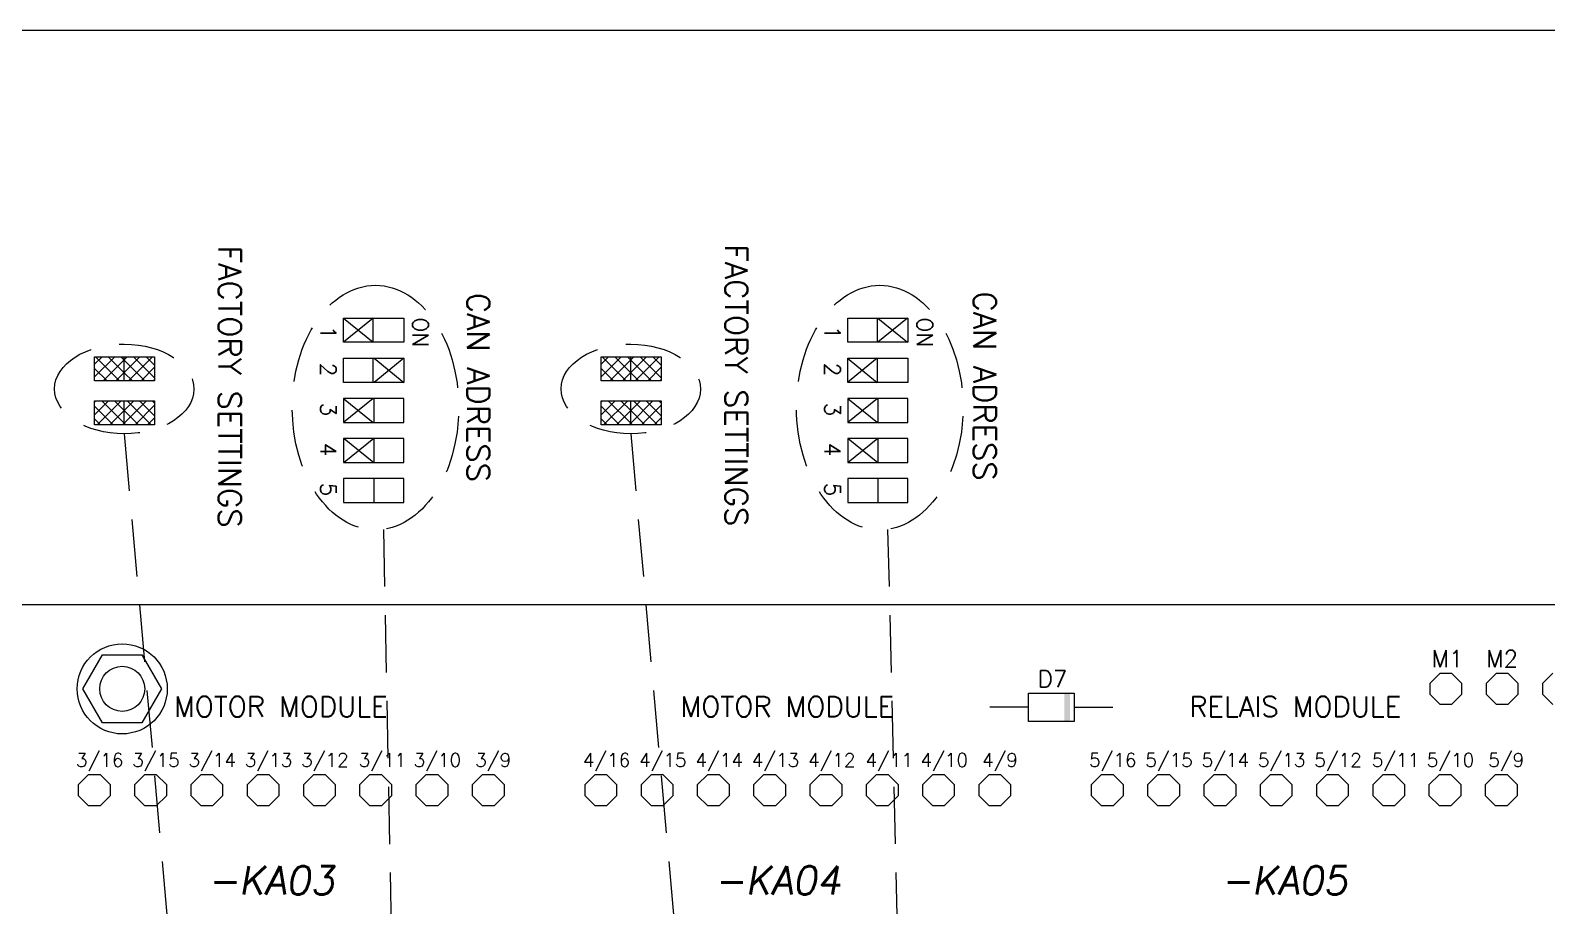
# Model space of a CAD drawing. Extents: x -2993 to 3661, y -4147 to -1441.
# Drawn here: x -628.9 to -494.2, y -1727.3 to -1649.6 of the extents above; entities that cross this region are included whole.
import ezdxf
from ezdxf.enums import TextEntityAlignment as Align

# ---------------------------------------------------------------- set-up
doc = ezdxf.new("R2010")
doc.units = 0
doc.header["$LTSCALE"] = 0.1
doc.header["$MEASUREMENT"] = 0
doc.linetypes.add('DASHED', pattern=[19.05, 12.7, -6.35])
doc.layers.get('0').update_dxf_attribs({"linetype": 'CONTINUOUS'})
for name, color, linetype in [('20', 7, 'CONTINUOUS'), ('21', 7, 'CONTINUOUS'), ('LAYOUT', 7, 'CONTINUOUS'), ('MONTAGEPLAAT', 230, 'CONTINUOUS'), ('NRS', 1, 'CONTINUOUS')]:
    doc.layers.add(name, color=color, linetype=linetype)
doc.styles.get("Standard").update_dxf_attribs({"font": 'simplex.shx'})

msp = doc.modelspace()

# ---------------------------------------------------------------- linework, layer by layer
at = {"color": 7, "lineweight": 13}
for p, q in [((-601.05, -1675.18), (-598.42, -1677.31)), ((-598.42, -1675.18), (-601.05, -1677.31)), ((-553.59, -1675.18), (-550.95, -1677.31)), ((-550.95, -1675.18), (-553.59, -1677.31)), ((-598.35, -1678.73), (-595.71, -1680.87)), ((-595.71, -1678.73), (-598.35, -1680.87)), ((-556.29, -1678.73), (-553.66, -1680.87)), ((-553.66, -1678.73), (-556.29, -1680.87)), ((-601.05, -1682.29), (-598.42, -1684.42)), ((-598.42, -1682.29), (-601.05, -1684.42)), ((-556.25, -1682.29), (-553.62, -1684.42)), ((-553.62, -1682.29), (-556.25, -1684.42)), ((-601.01, -1685.85), (-598.38, -1687.98)), ((-598.38, -1685.85), (-601.01, -1687.98)), ((-556.22, -1685.85), (-553.59, -1687.98)), ((-553.59, -1685.85), (-556.22, -1687.98)), ((-624.22, -1708.08), (-622.47, -1705.05)), ((-622.47, -1705.05), (-618.97, -1705.05)), ((-618.97, -1705.05), (-617.22, -1708.08)), ((-622.47, -1711.11), (-624.22, -1708.08)), ((-617.22, -1708.08), (-618.97, -1711.11)), ((-618.97, -1711.11), (-622.47, -1711.11))]:
    msp.add_line(p, q, dxfattribs=at)
msp.add_lwpolyline([(-847.8, -1851.73), (-399.9, -1851.73), (-399.9, -1649.62), (-847.8, -1649.62)], close=True, dxfattribs=at)
msp.add_circle((-620.72, -1708.08), 4, dxfattribs=at)
at = {"layer": '20', "color": 7, "lineweight": 13}
msp.add_circle((-620.72, -1708.08), 2, dxfattribs=at)
at = {"layer": '21', "lineweight": 13}
for p, q in [((-504.52, -1707.57), (-503.63, -1706.68)), ((-503.63, -1706.68), (-502.62, -1706.68)), ((-502.62, -1706.68), (-501.73, -1707.57)), ((-499.52, -1707.57), (-498.63, -1706.68)), ((-498.63, -1706.68), (-497.62, -1706.68)), ((-497.62, -1706.68), (-496.73, -1707.57)), ((-494.52, -1707.57), (-493.63, -1706.68)), ((-504.52, -1708.59), (-504.52, -1707.57)), ((-501.73, -1707.57), (-501.73, -1708.59)), ((-499.52, -1708.59), (-499.52, -1707.57)), ((-496.73, -1707.57), (-496.73, -1708.59)), ((-494.52, -1708.59), (-494.52, -1707.57)), ((-503.63, -1709.47), (-504.52, -1708.59)), ((-501.73, -1708.59), (-502.62, -1709.47)), ((-498.63, -1709.47), (-499.52, -1708.59)), ((-496.73, -1708.59), (-497.62, -1709.47)), ((-493.63, -1709.47), (-494.52, -1708.59)), ((-502.62, -1709.47), (-503.63, -1709.47)), ((-497.62, -1709.47), (-498.63, -1709.47)), ((-504.6, -1716.57), (-503.71, -1715.68)), ((-503.71, -1715.68), (-502.69, -1715.68)), ((-502.69, -1715.68), (-501.8, -1716.57)), ((-499.6, -1716.57), (-498.71, -1715.68)), ((-498.71, -1715.68), (-497.69, -1715.68)), ((-497.69, -1715.68), (-496.8, -1716.57)), ((-504.6, -1717.59), (-504.6, -1716.57)), ((-501.8, -1716.57), (-501.8, -1717.59)), ((-499.6, -1717.59), (-499.6, -1716.57)), ((-496.8, -1716.57), (-496.8, -1717.59)), ((-503.71, -1718.47), (-504.6, -1717.59)), ((-502.69, -1718.47), (-503.71, -1718.47)), ((-501.8, -1717.59), (-502.69, -1718.47)), ((-498.71, -1718.47), (-499.6, -1717.59)), ((-497.69, -1718.47), (-498.71, -1718.47)), ((-496.8, -1717.59), (-497.69, -1718.47))]:
    msp.add_line(p, q, dxfattribs=at)
at = {"layer": '21', "color": 7, "lineweight": 13}
for p, q in [((-540.22, -1710.99), (-540.22, -1708.45)), ((-540.22, -1708.45), (-536.15, -1708.45)), ((-536.15, -1708.45), (-536.15, -1710.99)), ((-540.22, -1709.72), (-543.65, -1709.72)), ((-536.15, -1709.72), (-532.72, -1709.72)), ((-536.15, -1710.99), (-540.22, -1710.99)), ((-624.6, -1716.57), (-623.71, -1715.68)), ((-623.71, -1715.68), (-622.69, -1715.68)), ((-622.69, -1715.68), (-621.8, -1716.57)), ((-619.6, -1716.57), (-618.71, -1715.68)), ((-618.71, -1715.68), (-617.69, -1715.68)), ((-617.69, -1715.68), (-616.8, -1716.57)), ((-614.6, -1716.57), (-613.71, -1715.68)), ((-613.71, -1715.68), (-612.69, -1715.68)), ((-612.69, -1715.68), (-611.8, -1716.57)), ((-609.6, -1716.57), (-608.71, -1715.68)), ((-608.71, -1715.68), (-607.69, -1715.68)), ((-607.69, -1715.68), (-606.8, -1716.57)), ((-604.6, -1716.57), (-603.71, -1715.68)), ((-603.71, -1715.68), (-602.69, -1715.68)), ((-602.69, -1715.68), (-601.8, -1716.57)), ((-599.6, -1716.57), (-598.71, -1715.68)), ((-598.71, -1715.68), (-597.69, -1715.68)), ((-597.69, -1715.68), (-596.8, -1716.57)), ((-594.6, -1716.57), (-593.71, -1715.68)), ((-593.71, -1715.68), (-592.69, -1715.68)), ((-592.69, -1715.68), (-591.8, -1716.57)), ((-589.6, -1716.57), (-588.71, -1715.68)), ((-588.71, -1715.68), (-587.69, -1715.68)), ((-587.69, -1715.68), (-586.8, -1716.57)), ((-579.6, -1716.57), (-578.71, -1715.68)), ((-578.71, -1715.68), (-577.69, -1715.68)), ((-577.69, -1715.68), (-576.8, -1716.57)), ((-574.6, -1716.57), (-573.71, -1715.68)), ((-573.71, -1715.68), (-572.69, -1715.68)), ((-572.69, -1715.68), (-571.8, -1716.57)), ((-569.6, -1716.57), (-568.71, -1715.68)), ((-568.71, -1715.68), (-567.69, -1715.68)), ((-567.69, -1715.68), (-566.8, -1716.57)), ((-564.6, -1716.57), (-563.71, -1715.68)), ((-563.71, -1715.68), (-562.69, -1715.68)), ((-562.69, -1715.68), (-561.8, -1716.57)), ((-559.6, -1716.57), (-558.71, -1715.68)), ((-558.71, -1715.68), (-557.69, -1715.68)), ((-557.69, -1715.68), (-556.8, -1716.57)), ((-554.6, -1716.57), (-553.71, -1715.68)), ((-553.71, -1715.68), (-552.69, -1715.68)), ((-552.69, -1715.68), (-551.8, -1716.57)), ((-549.6, -1716.57), (-548.71, -1715.68)), ((-548.71, -1715.68), (-547.69, -1715.68)), ((-547.69, -1715.68), (-546.8, -1716.57)), ((-544.6, -1716.57), (-543.71, -1715.68)), ((-543.71, -1715.68), (-542.69, -1715.68)), ((-542.69, -1715.68), (-541.8, -1716.57)), ((-534.6, -1716.57), (-533.71, -1715.68)), ((-533.71, -1715.68), (-532.69, -1715.68)), ((-532.69, -1715.68), (-531.8, -1716.57)), ((-529.6, -1716.57), (-528.71, -1715.68)), ((-528.71, -1715.68), (-527.69, -1715.68)), ((-527.69, -1715.68), (-526.8, -1716.57)), ((-524.6, -1716.57), (-523.71, -1715.68)), ((-523.71, -1715.68), (-522.69, -1715.68)), ((-522.69, -1715.68), (-521.8, -1716.57)), ((-519.6, -1716.57), (-518.71, -1715.68)), ((-518.71, -1715.68), (-517.69, -1715.68)), ((-517.69, -1715.68), (-516.8, -1716.57)), ((-514.6, -1716.57), (-513.71, -1715.68)), ((-513.71, -1715.68), (-512.69, -1715.68)), ((-512.69, -1715.68), (-511.8, -1716.57)), ((-509.6, -1716.57), (-508.71, -1715.68)), ((-508.71, -1715.68), (-507.69, -1715.68)), ((-507.69, -1715.68), (-506.8, -1716.57)), ((-624.6, -1717.59), (-624.6, -1716.57)), ((-621.8, -1716.57), (-621.8, -1717.59)), ((-619.6, -1717.59), (-619.6, -1716.57)), ((-616.8, -1716.57), (-616.8, -1717.59)), ((-614.6, -1717.59), (-614.6, -1716.57)), ((-611.8, -1716.57), (-611.8, -1717.59)), ((-609.6, -1717.59), (-609.6, -1716.57)), ((-606.8, -1716.57), (-606.8, -1717.59)), ((-604.6, -1717.59), (-604.6, -1716.57)), ((-601.8, -1716.57), (-601.8, -1717.59)), ((-599.6, -1717.59), (-599.6, -1716.57)), ((-596.8, -1716.57), (-596.8, -1717.59)), ((-594.6, -1717.59), (-594.6, -1716.57)), ((-591.8, -1716.57), (-591.8, -1717.59)), ((-589.6, -1717.59), (-589.6, -1716.57)), ((-586.8, -1716.57), (-586.8, -1717.59)), ((-579.6, -1717.59), (-579.6, -1716.57)), ((-576.8, -1716.57), (-576.8, -1717.59)), ((-574.6, -1717.59), (-574.6, -1716.57)), ((-571.8, -1716.57), (-571.8, -1717.59)), ((-569.6, -1717.59), (-569.6, -1716.57)), ((-566.8, -1716.57), (-566.8, -1717.59)), ((-564.6, -1717.59), (-564.6, -1716.57)), ((-561.8, -1716.57), (-561.8, -1717.59)), ((-559.6, -1717.59), (-559.6, -1716.57)), ((-556.8, -1716.57), (-556.8, -1717.59)), ((-554.6, -1717.59), (-554.6, -1716.57)), ((-551.8, -1716.57), (-551.8, -1717.59)), ((-549.6, -1717.59), (-549.6, -1716.57)), ((-546.8, -1716.57), (-546.8, -1717.59)), ((-544.6, -1717.59), (-544.6, -1716.57)), ((-541.8, -1716.57), (-541.8, -1717.59)), ((-534.6, -1717.59), (-534.6, -1716.57)), ((-531.8, -1716.57), (-531.8, -1717.59)), ((-529.6, -1717.59), (-529.6, -1716.57)), ((-526.8, -1716.57), (-526.8, -1717.59)), ((-524.6, -1717.59), (-524.6, -1716.57)), ((-521.8, -1716.57), (-521.8, -1717.59)), ((-519.6, -1717.59), (-519.6, -1716.57)), ((-516.8, -1716.57), (-516.8, -1717.59)), ((-514.6, -1717.59), (-514.6, -1716.57)), ((-511.8, -1716.57), (-511.8, -1717.59)), ((-509.6, -1717.59), (-509.6, -1716.57)), ((-506.8, -1716.57), (-506.8, -1717.59)), ((-623.71, -1718.47), (-624.6, -1717.59)), ((-622.69, -1718.47), (-623.71, -1718.47)), ((-621.8, -1717.59), (-622.69, -1718.47)), ((-618.71, -1718.47), (-619.6, -1717.59)), ((-617.69, -1718.47), (-618.71, -1718.47)), ((-616.8, -1717.59), (-617.69, -1718.47)), ((-613.71, -1718.47), (-614.6, -1717.59)), ((-612.69, -1718.47), (-613.71, -1718.47)), ((-611.8, -1717.59), (-612.69, -1718.47)), ((-608.71, -1718.47), (-609.6, -1717.59)), ((-607.69, -1718.47), (-608.71, -1718.47)), ((-606.8, -1717.59), (-607.69, -1718.47)), ((-603.71, -1718.47), (-604.6, -1717.59)), ((-602.69, -1718.47), (-603.71, -1718.47)), ((-601.8, -1717.59), (-602.69, -1718.47)), ((-598.71, -1718.47), (-599.6, -1717.59)), ((-597.69, -1718.47), (-598.71, -1718.47)), ((-596.8, -1717.59), (-597.69, -1718.47)), ((-593.71, -1718.47), (-594.6, -1717.59)), ((-592.69, -1718.47), (-593.71, -1718.47)), ((-591.8, -1717.59), (-592.69, -1718.47)), ((-588.71, -1718.47), (-589.6, -1717.59)), ((-587.69, -1718.47), (-588.71, -1718.47)), ((-586.8, -1717.59), (-587.69, -1718.47)), ((-578.71, -1718.47), (-579.6, -1717.59)), ((-577.69, -1718.47), (-578.71, -1718.47)), ((-576.8, -1717.59), (-577.69, -1718.47)), ((-573.71, -1718.47), (-574.6, -1717.59)), ((-572.69, -1718.47), (-573.71, -1718.47)), ((-571.8, -1717.59), (-572.69, -1718.47)), ((-568.71, -1718.47), (-569.6, -1717.59)), ((-567.69, -1718.47), (-568.71, -1718.47)), ((-566.8, -1717.59), (-567.69, -1718.47)), ((-563.71, -1718.47), (-564.6, -1717.59)), ((-562.69, -1718.47), (-563.71, -1718.47)), ((-561.8, -1717.59), (-562.69, -1718.47)), ((-558.71, -1718.47), (-559.6, -1717.59)), ((-557.69, -1718.47), (-558.71, -1718.47)), ((-556.8, -1717.59), (-557.69, -1718.47)), ((-553.71, -1718.47), (-554.6, -1717.59)), ((-552.69, -1718.47), (-553.71, -1718.47)), ((-551.8, -1717.59), (-552.69, -1718.47)), ((-548.71, -1718.47), (-549.6, -1717.59)), ((-547.69, -1718.47), (-548.71, -1718.47)), ((-546.8, -1717.59), (-547.69, -1718.47)), ((-543.71, -1718.47), (-544.6, -1717.59)), ((-542.69, -1718.47), (-543.71, -1718.47)), ((-541.8, -1717.59), (-542.69, -1718.47)), ((-533.71, -1718.47), (-534.6, -1717.59)), ((-532.69, -1718.47), (-533.71, -1718.47)), ((-531.8, -1717.59), (-532.69, -1718.47)), ((-528.71, -1718.47), (-529.6, -1717.59)), ((-527.69, -1718.47), (-528.71, -1718.47)), ((-526.8, -1717.59), (-527.69, -1718.47)), ((-523.71, -1718.47), (-524.6, -1717.59)), ((-522.69, -1718.47), (-523.71, -1718.47)), ((-521.8, -1717.59), (-522.69, -1718.47)), ((-518.71, -1718.47), (-519.6, -1717.59)), ((-517.69, -1718.47), (-518.71, -1718.47)), ((-516.8, -1717.59), (-517.69, -1718.47)), ((-513.71, -1718.47), (-514.6, -1717.59)), ((-512.69, -1718.47), (-513.71, -1718.47)), ((-511.8, -1717.59), (-512.69, -1718.47)), ((-508.71, -1718.47), (-509.6, -1717.59)), ((-507.69, -1718.47), (-508.71, -1718.47)), ((-506.8, -1717.59), (-507.69, -1718.47))]:
    msp.add_line(p, q, dxfattribs=at)
msp.add_solid([(-537.04, -1708.45), (-537.04, -1710.99), (-536.53, -1708.45), (-536.53, -1710.99)], dxfattribs=at)
at = {"layer": 'LAYOUT', "color": 7, "linetype": 'Continuous', "lineweight": 13}
for p, q in [((-601.05, -1677.31), (-601.05, -1675.18)), ((-601.05, -1675.18), (-595.71, -1675.18)), ((-598.42, -1677.31), (-598.42, -1675.18)), ((-595.71, -1675.18), (-595.71, -1677.31)), ((-556.25, -1675.18), (-550.92, -1675.18)), ((-556.25, -1677.31), (-556.25, -1675.18)), ((-553.62, -1677.31), (-553.62, -1675.18)), ((-550.92, -1675.18), (-550.92, -1677.31)), ((-595.71, -1677.31), (-601.05, -1677.31)), ((-550.92, -1677.31), (-556.25, -1677.31)), ((-623.17, -1678.59), (-617.84, -1678.59)), ((-623.17, -1680.73), (-623.17, -1678.59)), ((-620.54, -1680.73), (-620.54, -1678.59)), ((-617.84, -1678.59), (-617.84, -1680.73)), ((-601.05, -1678.73), (-595.71, -1678.73)), ((-601.05, -1680.87), (-601.05, -1678.73)), ((-598.42, -1680.87), (-598.42, -1678.73)), ((-595.71, -1678.73), (-595.71, -1680.87)), ((-578.17, -1680.73), (-578.17, -1678.59)), ((-578.17, -1678.59), (-572.84, -1678.59)), ((-575.54, -1680.73), (-575.54, -1678.59)), ((-572.84, -1678.59), (-572.84, -1680.73)), ((-556.25, -1680.87), (-556.25, -1678.73)), ((-556.25, -1678.73), (-550.92, -1678.73)), ((-553.62, -1680.87), (-553.62, -1678.73)), ((-550.92, -1678.73), (-550.92, -1680.87)), ((-617.84, -1680.73), (-623.17, -1680.73)), ((-595.71, -1680.87), (-601.05, -1680.87)), ((-572.84, -1680.73), (-578.17, -1680.73)), ((-550.92, -1680.87), (-556.25, -1680.87)), ((-601.05, -1682.29), (-601.05, -1684.42)), ((-595.71, -1682.29), (-601.05, -1682.29)), ((-598.35, -1684.42), (-598.35, -1682.29)), ((-595.71, -1684.42), (-595.71, -1682.29)), ((-550.92, -1682.29), (-556.25, -1682.29)), ((-556.25, -1682.29), (-556.25, -1684.42)), ((-553.55, -1684.42), (-553.55, -1682.29)), ((-550.92, -1684.42), (-550.92, -1682.29)), ((-623.17, -1682.51), (-617.84, -1682.51)), ((-623.17, -1684.64), (-623.17, -1682.51)), ((-620.54, -1684.64), (-620.54, -1682.51)), ((-617.84, -1682.51), (-617.84, -1684.64)), ((-578.17, -1682.51), (-572.84, -1682.51)), ((-578.17, -1684.64), (-578.17, -1682.51)), ((-575.54, -1684.64), (-575.54, -1682.51)), ((-572.84, -1682.51), (-572.84, -1684.64)), ((-617.84, -1684.64), (-623.17, -1684.64)), ((-601.05, -1684.42), (-595.71, -1684.42)), ((-572.84, -1684.64), (-578.17, -1684.64)), ((-556.25, -1684.42), (-550.92, -1684.42)), ((-595.71, -1685.85), (-601.05, -1685.85)), ((-601.05, -1685.85), (-601.05, -1687.98)), ((-598.35, -1687.98), (-598.35, -1685.85)), ((-595.71, -1687.98), (-595.71, -1685.85)), ((-550.92, -1685.85), (-556.25, -1685.85)), ((-556.25, -1685.85), (-556.25, -1687.98)), ((-553.55, -1687.98), (-553.55, -1685.85)), ((-550.92, -1687.98), (-550.92, -1685.85)), ((-601.05, -1687.98), (-595.71, -1687.98)), ((-556.25, -1687.98), (-550.92, -1687.98)), ((-595.71, -1689.4), (-601.05, -1689.4)), ((-601.05, -1689.4), (-601.05, -1691.54)), ((-598.35, -1691.54), (-598.35, -1689.4)), ((-595.71, -1691.54), (-595.71, -1689.4)), ((-556.25, -1689.4), (-556.25, -1691.54)), ((-550.92, -1689.4), (-556.25, -1689.4)), ((-553.55, -1691.54), (-553.55, -1689.4)), ((-550.92, -1691.54), (-550.92, -1689.4)), ((-601.05, -1691.54), (-595.71, -1691.54)), ((-556.25, -1691.54), (-550.92, -1691.54))]:
    msp.add_line(p, q, dxfattribs=at)
at = {"layer": 'LAYOUT', "color": 7, "lineweight": 13}
for p, q in [((-623.17, -1679.25), (-622.51, -1678.59)), ((-623.17, -1680.38), (-621.39, -1678.59)), ((-622.07, -1680.73), (-623.17, -1679.63)), ((-620.95, -1680.73), (-623.08, -1678.59)), ((-622.4, -1680.73), (-620.54, -1678.87)), ((-620.54, -1680.01), (-621.96, -1678.59)), ((-620.54, -1678.89), (-620.84, -1678.59)), ((-620.54, -1678.87), (-620.27, -1678.59)), ((-620.54, -1679.99), (-619.15, -1678.59)), ((-618.7, -1680.73), (-620.54, -1678.89)), ((-620.16, -1680.73), (-618.02, -1678.59)), ((-617.84, -1680.47), (-619.71, -1678.59)), ((-619.03, -1680.73), (-617.84, -1679.53)), ((-617.84, -1679.35), (-618.59, -1678.59)), ((-578.17, -1679.25), (-577.51, -1678.59)), ((-578.17, -1680.38), (-576.39, -1678.59)), ((-577.07, -1680.73), (-578.17, -1679.63)), ((-575.95, -1680.73), (-578.08, -1678.59)), ((-577.4, -1680.73), (-575.54, -1678.87)), ((-575.54, -1680.01), (-576.96, -1678.59)), ((-575.54, -1678.89), (-575.84, -1678.59)), ((-575.54, -1678.87), (-575.27, -1678.59)), ((-575.54, -1679.99), (-574.15, -1678.59)), ((-573.7, -1680.73), (-575.54, -1678.89)), ((-575.16, -1680.73), (-573.02, -1678.59)), ((-572.84, -1680.47), (-574.71, -1678.59)), ((-574.03, -1680.73), (-572.84, -1679.53)), ((-572.84, -1679.35), (-573.59, -1678.59)), ((-621.28, -1680.73), (-620.54, -1679.99)), ((-619.82, -1680.73), (-620.54, -1680.01)), ((-617.91, -1680.73), (-617.84, -1680.65)), ((-576.28, -1680.73), (-575.54, -1679.99)), ((-574.82, -1680.73), (-575.54, -1680.01)), ((-572.91, -1680.73), (-572.84, -1680.65)), ((-623.17, -1682.62), (-623.06, -1682.51)), ((-623.17, -1683.74), (-621.93, -1682.51)), ((-621.53, -1684.64), (-623.17, -1682.99)), ((-622.95, -1684.64), (-620.81, -1682.51)), ((-620.54, -1684.5), (-622.54, -1682.51)), ((-621.82, -1684.64), (-620.54, -1683.36)), ((-620.54, -1683.38), (-621.41, -1682.51)), ((-620.54, -1683.36), (-619.69, -1682.51)), ((-620.54, -1684.48), (-618.57, -1682.51)), ((-619.28, -1684.64), (-620.54, -1683.38)), ((-618.16, -1684.64), (-620.29, -1682.51)), ((-619.58, -1684.64), (-617.84, -1682.9)), ((-617.84, -1683.84), (-619.17, -1682.51)), ((-617.84, -1682.71), (-618.05, -1682.51)), ((-578.17, -1682.62), (-578.06, -1682.51)), ((-578.17, -1683.74), (-576.93, -1682.51)), ((-576.53, -1684.64), (-578.17, -1682.99)), ((-577.95, -1684.64), (-575.81, -1682.51)), ((-575.54, -1684.5), (-577.54, -1682.51)), ((-576.82, -1684.64), (-575.54, -1683.36)), ((-575.54, -1683.38), (-576.41, -1682.51)), ((-575.54, -1683.36), (-574.69, -1682.51)), ((-575.54, -1684.48), (-573.57, -1682.51)), ((-574.28, -1684.64), (-575.54, -1683.38)), ((-573.16, -1684.64), (-575.29, -1682.51)), ((-574.58, -1684.64), (-572.84, -1682.9)), ((-572.84, -1683.84), (-574.17, -1682.51)), ((-572.84, -1682.71), (-573.05, -1682.51)), ((-622.65, -1684.64), (-623.17, -1684.12)), ((-620.7, -1684.64), (-620.54, -1684.48)), ((-620.4, -1684.64), (-620.54, -1684.5)), ((-618.46, -1684.64), (-617.84, -1684.02)), ((-577.65, -1684.64), (-578.17, -1684.12)), ((-575.7, -1684.64), (-575.54, -1684.48)), ((-575.4, -1684.64), (-575.54, -1684.5)), ((-573.46, -1684.64), (-572.84, -1684.02))]:
    msp.add_line(p, q, dxfattribs=at)
at = {"layer": 'LAYOUT', "color": 7, "linetype": 'DASHED', "lineweight": 13, "ltscale": 4}
for p, q in [((-620.55, -1685.45), (-614.02, -1758.72)), ((-575.55, -1685.45), (-569.02, -1758.72)), ((-597.52, -1693.92), (-596.51, -1745.25)), ((-552.72, -1693.92), (-551.48, -1746.64))]:
    msp.add_line(p, q, dxfattribs=at)
for centre, major_axis, ratio in [((-598.22, -1683.11), (0, 10.86), 0.680984), ((-553.42, -1683.11), (0, 10.86), 0.680984), ((-620.54, -1681.46), (-6.19, 0.01), 0.643323), ((-575.54, -1681.46), (-6.19, 0.01), 0.643323)]:
    msp.add_ellipse(centre, major_axis=major_axis, ratio=ratio, dxfattribs=at)
at = {"layer": 'MONTAGEPLAAT', "color": 7, "lineweight": 13}
msp.add_line((-816.2, -1700.58), (-425.2, -1700.58), dxfattribs=at)

# ---------------------------------------------------------------- texts
at = {"layer": '21', "lineweight": 13}
for s, height, p in [('M1', 1.5, (-504.4, -1706.16)), ('M2', 1.5, (-499.54, -1706.16)), ('5/10', 1.2, (-504.83, -1715)), ('5/9', 1.2, (-499.36, -1715))]:
    msp.add_text(s, height=height, dxfattribs=at).set_placement(p)
at = {"layer": '21', "color": 7, "lineweight": 13}
for s, height, p in [('D7', 1.5, (-539.39, -1707.94)), ('MOTOR MODULE', 1.8, (-616.13, -1710.55)), ('MOTOR MODULE', 1.8, (-571.13, -1710.55)), ('RELAIS MODULE', 1.8, (-525.93, -1710.55)), ('3/16', 1.2, (-624.83, -1715)), ('3/15', 1.2, (-619.83, -1715)), ('3/14', 1.2, (-614.83, -1715)), ('3/13', 1.2, (-609.83, -1715)), ('3/12', 1.2, (-604.82, -1715)), ('3/11', 1.2, (-599.71, -1715)), ('3/10', 1.2, (-594.83, -1715)), ('3/9', 1.2, (-589.36, -1715)), ('4/16', 1.2, (-579.8, -1715)), ('4/15', 1.2, (-574.81, -1715)), ('4/14', 1.2, (-569.8, -1715)), ('4/13', 1.2, (-564.8, -1715)), ('4/12', 1.2, (-559.8, -1715)), ('4/11', 1.2, (-554.69, -1715)), ('4/10', 1.2, (-549.8, -1715)), ('4/9', 1.2, (-544.34, -1715)), ('5/16', 1.2, (-534.83, -1715)), ('5/15', 1.2, (-529.83, -1715)), ('5/14', 1.2, (-524.83, -1715)), ('5/13', 1.2, (-519.83, -1715)), ('5/12', 1.2, (-514.82, -1715)), ('5/11', 1.2, (-509.71, -1715))]:
    msp.add_text(s, height=height, dxfattribs=at).set_placement(p)
at = {"layer": 'LAYOUT', "color": 7, "lineweight": 13}
for s, p in [('FACTORY SETTINGS', (-567.16, -1668.62)), ('FACTORY SETTINGS', (-612.16, -1668.74)), ('CAN ADRESS', (-545.09, -1672.8)), ('CAN ADRESS', (-590.09, -1672.92))]:
    msp.add_text(s, height=2, rotation=270, dxfattribs=at).set_placement(p)
at = {"layer": 'LAYOUT', "color": 7, "linetype": 'Continuous', "lineweight": 13}
for s, p in [('ON', (-594.92, -1675.11)), ('ON', (-550.12, -1675.11)), ('1', (-603.12, -1675.84)), ('1', (-558.32, -1675.84)), ('2', (-603.12, -1679.12)), ('2', (-558.32, -1679.12)), ('3', (-603.12, -1682.68)), ('3', (-558.32, -1682.68)), ('4', (-603.12, -1686.23)), ('4', (-558.32, -1686.23)), ('5', (-603.12, -1689.79)), ('5', (-558.32, -1689.79))]:
    msp.add_text(s, height=1.4, rotation=270, dxfattribs=at).set_placement(p)
at = {"layer": 'NRS', "color": 7, "lineweight": 13, "oblique": 10}
for s, p in [('-KA03', (-607.5, -1726.33)), ('-KA04', (-562.5, -1726.33)), ('-KA05', (-517.5, -1726.33))]:
    msp.add_text(s, height=2.5, dxfattribs=at).set_placement(p, align=Align.CENTER)

doc.saveas('drawing.dxf')
